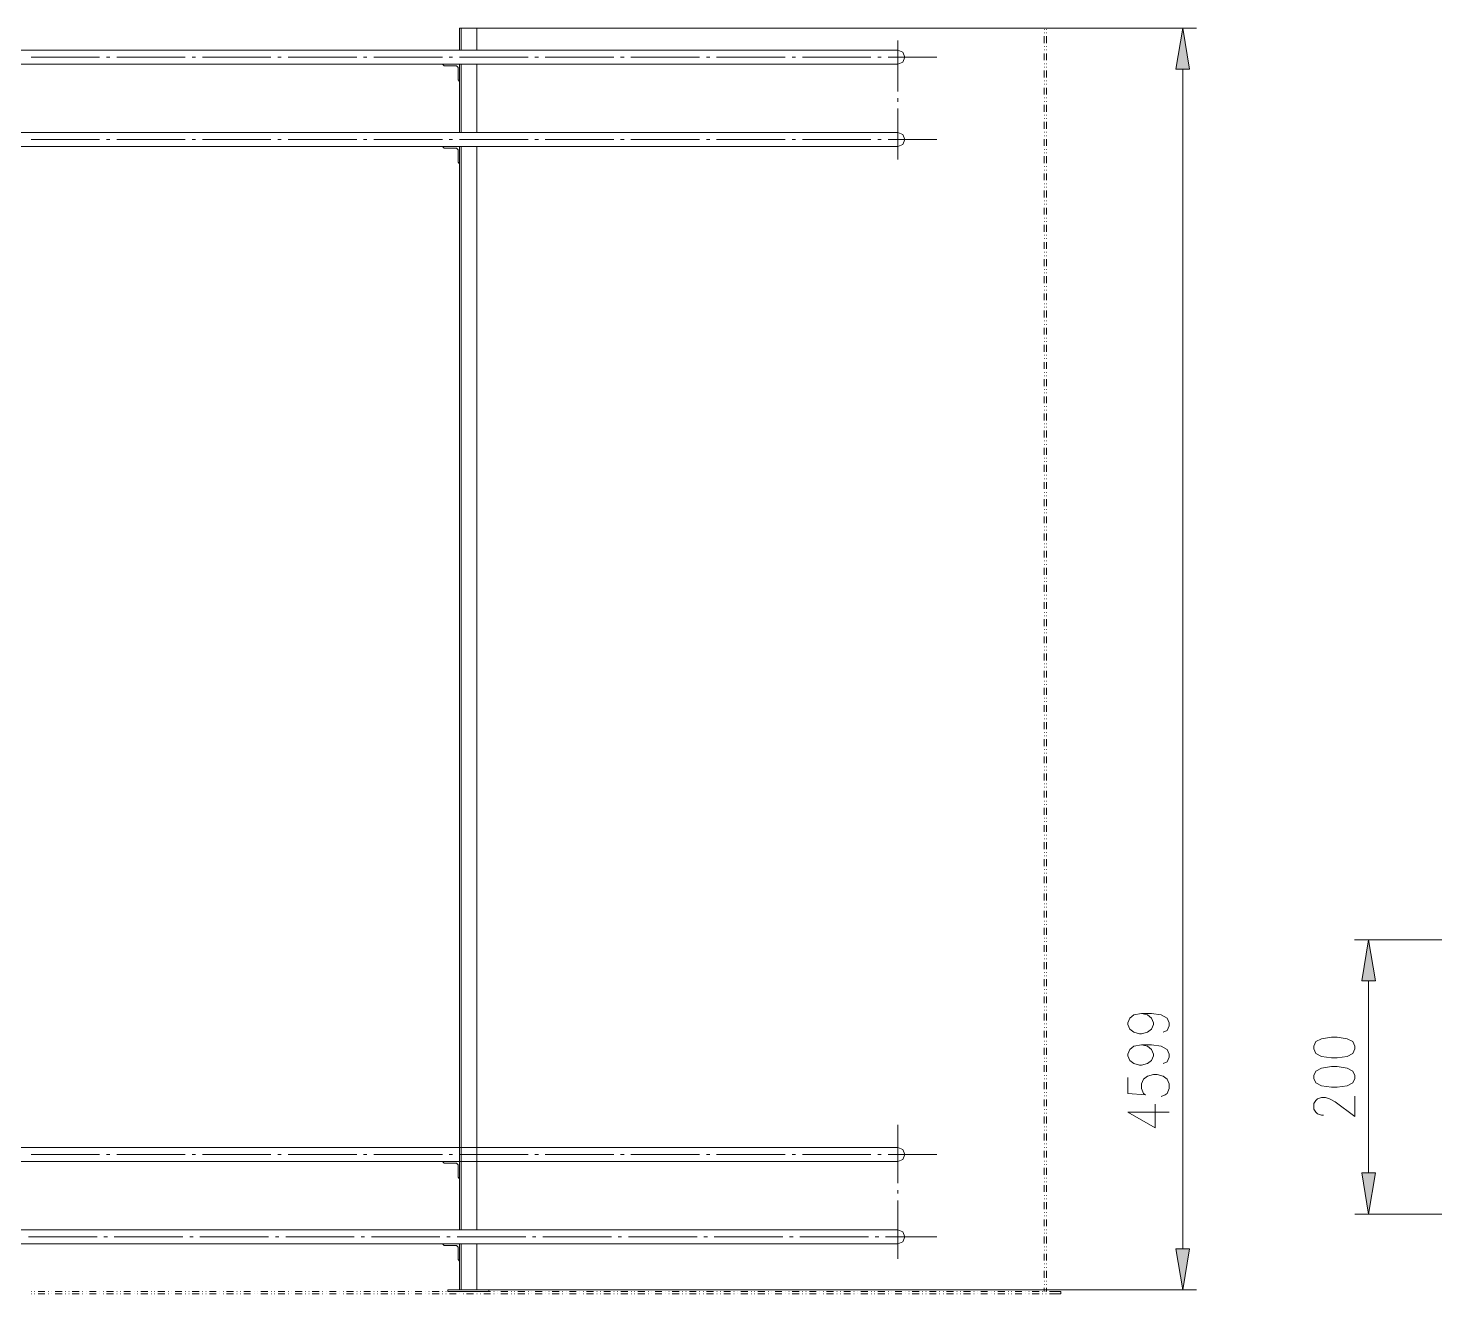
# Model space of a CAD drawing. Header units: millimetres. Extents: x 0 to 829, y 0 to 586.
# Drawn here: x 303.1 to 404.2, y 446.6 to 537.5 of the extents above; entities that cross this region are included whole.
import ezdxf

# ---------------------------------------------------------------- set-up
doc = ezdxf.new("R2010")
doc.units = ezdxf.units.MM

msp = doc.modelspace()

# ---------------------------------------------------------------- hatches: boundary and pattern name
h = msp.add_hatch(color=0)
h.dxf.hatch_style = 2
h.paths.add_polyline_path([(385.624917, 534.578278), (386.118806, 537.538083), (386.609167, 534.578278)])
h = msp.add_hatch(color=0)
h.dxf.hatch_style = 2
h.paths.add_polyline_path([(398.988139, 469.060389), (399.4785, 472.020194), (399.972389, 469.060389)])
h = msp.add_hatch(color=0)
h.dxf.hatch_style = 2
h.paths.add_polyline_path([(398.988139, 455.259722), (399.4785, 452.299917), (399.972389, 455.259722)])
h = msp.add_hatch(color=0)
h.dxf.hatch_style = 2
h.paths.add_polyline_path([(385.624917, 449.80225), (386.118806, 446.845972), (386.609167, 449.80225)])

# ---------------------------------------------------------------- linework, layer by layer
at = {"color": 0, "lineweight": 0}
for points in [[(335.371722, 537.538083), (334.129944, 537.538083)], [(334.129944, 537.538083), (334.129944, 535.950583)], [(334.249889, 537.538083), (334.249889, 535.950583)], [(335.371722, 537.538083), (387.103056, 537.538083)], [(335.371722, 537.538083), (335.371722, 535.950583)], [(376.159889, 537.446361), (376.177528, 537.446361)], [(376.159889, 537.199417), (376.177528, 537.199417)], [(376.318639, 537.446361), (376.336278, 537.446361)], [(376.318639, 537.199417), (376.336278, 537.199417)], [(365.629472, 536.645556), (365.629472, 532.990778)], [(376.159889, 536.952472), (376.159889, 536.462111)], [(376.159889, 536.215167), (376.177528, 536.215167)], [(376.318639, 536.952472), (376.318639, 536.462111)], [(376.318639, 536.215167), (376.336278, 536.215167)], [(198.518639, 535.950583), (365.629472, 535.950583)], [(303.314806, 535.446111), (308.243111, 535.446111)], [(308.737, 535.446111), (308.983944, 535.446111)], [(309.474306, 535.446111), (314.406139, 535.446111)], [(314.900028, 535.446111), (315.143444, 535.446111)], [(315.637333, 535.446111), (320.565639, 535.446111)], [(321.059528, 535.446111), (321.306472, 535.446111)], [(321.800361, 535.446111), (326.728667, 535.446111)], [(327.222556, 535.446111), (327.4695, 535.446111)], [(327.963389, 535.446111), (332.891694, 535.446111)], [(333.385583, 535.446111), (333.629, 535.446111)], [(334.122889, 535.446111), (339.054722, 535.446111)], [(339.545083, 535.446111), (339.792028, 535.446111)], [(340.285917, 535.446111), (345.214222, 535.446111)], [(345.708111, 535.446111), (345.955056, 535.446111)], [(346.448944, 535.446111), (351.37725, 535.446111)], [(351.871139, 535.446111), (352.118083, 535.446111)], [(352.608444, 535.446111), (357.540278, 535.446111)], [(358.030639, 535.446111), (358.277583, 535.446111)], [(358.771472, 535.446111), (363.699778, 535.446111)], [(364.193667, 535.446111), (364.440611, 535.446111)], [(364.9345, 535.446111), (368.444639, 535.446111)], [(365.629472, 534.945167), (365.985778, 535.093333), (366.133944, 535.446111), (365.985778, 535.802417), (365.629472, 535.950583)], [(376.159889, 535.968222), (376.177528, 535.968222)], [(376.159889, 535.721278), (376.159889, 535.227389)], [(376.318639, 535.968222), (376.336278, 535.968222)], [(376.318639, 535.721278), (376.318639, 535.227389)], [(198.518639, 534.945167), (365.629472, 534.945167)], [(332.888167, 534.945167), (333.008111, 534.825222)], [(332.888167, 534.945167), (333.008111, 534.825222)], [(333.893583, 534.825222), (333.008111, 534.825222)], [(333.893583, 534.825222), (333.008111, 534.825222)], [(334.013528, 534.708806), (333.893583, 534.825222)], [(334.013528, 534.708806), (333.893583, 534.825222)], [(334.013528, 534.708806), (334.013528, 533.819806)], [(334.013528, 534.708806), (334.013528, 533.819806)], [(334.129944, 534.945167), (334.129944, 530.0345)], [(334.249889, 534.945167), (334.249889, 530.0345)], [(335.371722, 534.945167), (335.371722, 530.0345)], [(376.159889, 534.980444), (376.177528, 534.980444)], [(376.159889, 534.737028), (376.177528, 534.737028)], [(376.159889, 534.490083), (376.159889, 533.996194)], [(376.318639, 534.980444), (376.336278, 534.980444)], [(376.318639, 534.737028), (376.336278, 534.737028)], [(376.318639, 534.490083), (376.318639, 533.996194)], [(386.118806, 534.578278), (386.118806, 449.80225)], [(334.013528, 533.819806), (334.129944, 533.703389)], [(334.013528, 533.819806), (334.129944, 533.703389)], [(376.159889, 533.74925), (376.177528, 533.74925)], [(376.159889, 533.502306), (376.177528, 533.502306)], [(376.159889, 533.255361), (376.159889, 532.765)], [(376.318639, 533.74925), (376.336278, 533.74925)], [(376.318639, 533.502306), (376.336278, 533.502306)], [(376.318639, 533.255361), (376.318639, 532.765)], [(365.629472, 532.500417), (365.629472, 532.253472)], [(376.159889, 532.518056), (376.177528, 532.518056)], [(376.159889, 532.271111), (376.177528, 532.271111)], [(376.159889, 532.024167), (376.159889, 531.530278)], [(376.318639, 532.518056), (376.336278, 532.518056)], [(376.318639, 532.271111), (376.336278, 532.271111)], [(376.318639, 532.024167), (376.318639, 531.530278)], [(365.629472, 531.759583), (365.629472, 528.104806)], [(376.159889, 531.283333), (376.177528, 531.283333)], [(376.159889, 531.039917), (376.177528, 531.039917)], [(376.318639, 531.283333), (376.336278, 531.283333)], [(376.318639, 531.039917), (376.336278, 531.039917)], [(198.518639, 530.0345), (365.629472, 530.0345)], [(365.629472, 529.029083), (365.985778, 529.17725), (366.133944, 529.533556), (365.985778, 529.886333), (365.629472, 530.0345)], [(376.159889, 530.792972), (376.159889, 530.299083)], [(376.159889, 530.052139), (376.177528, 530.052139)], [(376.318639, 530.792972), (376.318639, 530.299083)], [(376.318639, 530.052139), (376.336278, 530.052139)], [(198.518639, 529.029083), (365.629472, 529.029083)], [(303.314806, 529.533556), (308.243111, 529.533556)], [(308.737, 529.533556), (308.983944, 529.533556)], [(309.474306, 529.533556), (314.406139, 529.533556)], [(314.900028, 529.533556), (315.143444, 529.533556)], [(315.637333, 529.533556), (320.565639, 529.533556)], [(321.059528, 529.533556), (321.306472, 529.533556)], [(321.800361, 529.533556), (326.728667, 529.533556)], [(327.222556, 529.533556), (327.4695, 529.533556)], [(327.963389, 529.533556), (332.891694, 529.533556)], [(332.888167, 529.029083), (333.008111, 528.912667)], [(333.385583, 529.533556), (333.629, 529.533556)], [(334.122889, 529.533556), (339.054722, 529.533556)], [(334.129944, 529.029083), (334.129944, 451.171028)], [(334.249889, 529.029083), (334.249889, 451.171028)], [(335.371722, 529.029083), (335.371722, 451.171028)], [(339.545083, 529.533556), (339.792028, 529.533556)], [(340.285917, 529.533556), (345.214222, 529.533556)], [(345.708111, 529.533556), (345.955056, 529.533556)], [(346.448944, 529.533556), (351.37725, 529.533556)], [(351.871139, 529.533556), (352.118083, 529.533556)], [(352.608444, 529.533556), (357.540278, 529.533556)], [(358.030639, 529.533556), (358.277583, 529.533556)], [(358.771472, 529.533556), (363.699778, 529.533556)], [(364.193667, 529.533556), (364.440611, 529.533556)], [(364.9345, 529.533556), (368.444639, 529.533556)], [(376.159889, 529.805194), (376.177528, 529.805194)], [(376.159889, 529.55825), (376.159889, 529.067889)], [(376.318639, 529.805194), (376.336278, 529.805194)], [(376.318639, 529.55825), (376.318639, 529.067889)], [(333.893583, 528.912667), (333.008111, 528.912667)], [(334.013528, 528.792722), (333.893583, 528.912667)], [(334.013528, 528.792722), (334.013528, 527.903722)], [(376.159889, 528.820944), (376.177528, 528.820944)], [(376.159889, 528.574), (376.177528, 528.574)], [(376.159889, 528.327056), (376.159889, 527.833167)], [(376.318639, 528.820944), (376.336278, 528.820944)], [(376.318639, 528.574), (376.336278, 528.574)], [(376.318639, 528.327056), (376.318639, 527.833167)], [(334.013528, 527.903722), (334.129944, 527.787306)], [(376.159889, 527.586222), (376.177528, 527.586222)], [(376.159889, 527.339278), (376.177528, 527.339278)], [(376.159889, 527.095861), (376.159889, 526.601972)], [(376.318639, 527.586222), (376.336278, 527.586222)], [(376.318639, 527.339278), (376.336278, 527.339278)], [(376.318639, 527.095861), (376.318639, 526.601972)], [(376.159889, 526.355028), (376.177528, 526.355028)], [(376.159889, 526.108083), (376.177528, 526.108083)], [(376.318639, 526.355028), (376.336278, 526.355028)], [(376.318639, 526.108083), (376.336278, 526.108083)], [(376.159889, 525.861139), (376.159889, 525.370778)], [(376.159889, 525.123833), (376.177528, 525.123833)], [(376.318639, 525.861139), (376.318639, 525.370778)], [(376.318639, 525.123833), (376.336278, 525.123833)], [(376.159889, 524.876889), (376.177528, 524.876889)], [(376.159889, 524.629944), (376.159889, 524.136056)], [(376.159889, 523.889111), (376.177528, 523.889111)], [(376.318639, 524.876889), (376.336278, 524.876889)], [(376.318639, 524.629944), (376.318639, 524.136056)], [(376.318639, 523.889111), (376.336278, 523.889111)], [(376.159889, 523.642167), (376.177528, 523.642167)], [(376.159889, 523.39875), (376.159889, 522.904861)], [(376.318639, 523.642167), (376.336278, 523.642167)], [(376.318639, 523.39875), (376.318639, 522.904861)], [(376.159889, 522.657917), (376.177528, 522.657917)], [(376.159889, 522.410972), (376.177528, 522.410972)], [(376.159889, 522.164028), (376.159889, 521.673667)], [(376.318639, 522.657917), (376.336278, 522.657917)], [(376.318639, 522.410972), (376.336278, 522.410972)], [(376.318639, 522.164028), (376.318639, 521.673667)], [(376.159889, 521.426722), (376.177528, 521.426722)], [(376.159889, 521.179778), (376.177528, 521.179778)], [(376.159889, 520.932833), (376.159889, 520.438944)], [(376.318639, 521.426722), (376.336278, 521.426722)], [(376.318639, 521.179778), (376.336278, 521.179778)], [(376.318639, 520.932833), (376.318639, 520.438944)], [(376.159889, 520.192), (376.177528, 520.192)], [(376.159889, 519.945056), (376.177528, 519.945056)], [(376.318639, 520.192), (376.336278, 520.192)], [(376.318639, 519.945056), (376.336278, 519.945056)], [(376.159889, 519.701639), (376.159889, 519.20775)], [(376.159889, 518.960806), (376.177528, 518.960806)], [(376.318639, 519.701639), (376.318639, 519.20775)], [(376.318639, 518.960806), (376.336278, 518.960806)], [(376.159889, 518.713861), (376.177528, 518.713861)], [(376.159889, 518.466917), (376.159889, 517.976556)], [(376.318639, 518.713861), (376.336278, 518.713861)], [(376.318639, 518.466917), (376.318639, 517.976556)], [(376.159889, 517.729611), (376.177528, 517.729611)], [(376.159889, 517.482667), (376.177528, 517.482667)], [(376.159889, 517.235722), (376.159889, 516.741833)], [(376.318639, 517.729611), (376.336278, 517.729611)], [(376.318639, 517.482667), (376.336278, 517.482667)], [(376.318639, 517.235722), (376.318639, 516.741833)], [(376.159889, 516.494889), (376.177528, 516.494889)], [(376.159889, 516.247944), (376.177528, 516.247944)], [(376.159889, 516.004528), (376.159889, 515.510639)], [(376.318639, 516.494889), (376.336278, 516.494889)], [(376.318639, 516.247944), (376.336278, 516.247944)], [(376.318639, 516.004528), (376.318639, 515.510639)], [(376.159889, 515.263694), (376.177528, 515.263694)], [(376.159889, 515.01675), (376.177528, 515.01675)], [(376.318639, 515.263694), (376.336278, 515.263694)], [(376.318639, 515.01675), (376.336278, 515.01675)], [(376.159889, 514.769806), (376.159889, 514.275917)], [(376.159889, 514.0325), (376.177528, 514.0325)], [(376.159889, 513.785556), (376.177528, 513.785556)], [(376.318639, 514.769806), (376.318639, 514.275917)], [(376.318639, 514.0325), (376.336278, 514.0325)], [(376.318639, 513.785556), (376.336278, 513.785556)], [(376.159889, 513.538611), (376.159889, 513.044722)], [(376.159889, 512.797778), (376.177528, 512.797778)], [(376.318639, 513.538611), (376.318639, 513.044722)], [(376.318639, 512.797778), (376.336278, 512.797778)], [(376.159889, 512.550833), (376.177528, 512.550833)], [(376.159889, 512.307417), (376.159889, 511.813528)], [(376.318639, 512.550833), (376.336278, 512.550833)], [(376.318639, 512.307417), (376.318639, 511.813528)], [(376.159889, 511.566583), (376.177528, 511.566583)], [(376.159889, 511.319639), (376.177528, 511.319639)], [(376.159889, 511.072694), (376.159889, 510.578806)], [(376.318639, 511.566583), (376.336278, 511.566583)], [(376.318639, 511.319639), (376.336278, 511.319639)], [(376.318639, 511.072694), (376.318639, 510.578806)], [(376.159889, 510.335389), (376.177528, 510.335389)], [(376.159889, 510.088444), (376.177528, 510.088444)], [(376.159889, 509.8415), (376.159889, 509.347611)], [(376.318639, 510.335389), (376.336278, 510.335389)], [(376.318639, 510.088444), (376.336278, 510.088444)], [(376.318639, 509.8415), (376.318639, 509.347611)], [(376.159889, 509.100667), (376.177528, 509.100667)], [(376.159889, 508.853722), (376.177528, 508.853722)], [(376.318639, 509.100667), (376.336278, 509.100667)], [(376.318639, 508.853722), (376.336278, 508.853722)], [(376.159889, 508.610306), (376.159889, 508.116417)], [(376.159889, 507.869472), (376.177528, 507.869472)], [(376.318639, 508.610306), (376.318639, 508.116417)], [(376.318639, 507.869472), (376.336278, 507.869472)], [(376.159889, 507.622528), (376.177528, 507.622528)], [(376.159889, 507.375583), (376.159889, 506.881694)], [(376.318639, 507.622528), (376.336278, 507.622528)], [(376.318639, 507.375583), (376.318639, 506.881694)], [(376.159889, 506.638278), (376.177528, 506.638278)], [(376.159889, 506.391333), (376.177528, 506.391333)], [(376.159889, 506.144389), (376.159889, 505.6505)], [(376.318639, 506.638278), (376.336278, 506.638278)], [(376.318639, 506.391333), (376.336278, 506.391333)], [(376.318639, 506.144389), (376.318639, 505.6505)], [(376.159889, 505.403556), (376.177528, 505.403556)], [(376.159889, 505.156611), (376.177528, 505.156611)], [(376.159889, 504.913194), (376.159889, 504.419306)], [(376.318639, 505.403556), (376.336278, 505.403556)], [(376.318639, 505.156611), (376.336278, 505.156611)], [(376.318639, 504.913194), (376.318639, 504.419306)], [(376.159889, 504.172361), (376.177528, 504.172361)], [(376.159889, 503.925417), (376.177528, 503.925417)], [(376.159889, 503.678472), (376.159889, 503.184583)], [(376.318639, 504.172361), (376.336278, 504.172361)], [(376.318639, 503.925417), (376.336278, 503.925417)], [(376.318639, 503.678472), (376.318639, 503.184583)], [(376.159889, 502.941167), (376.177528, 502.941167)], [(376.159889, 502.694222), (376.177528, 502.694222)], [(376.318639, 502.941167), (376.336278, 502.941167)], [(376.318639, 502.694222), (376.336278, 502.694222)], [(376.159889, 502.447278), (376.159889, 501.953389)], [(376.159889, 501.706444), (376.177528, 501.706444)], [(376.318639, 502.447278), (376.318639, 501.953389)], [(376.318639, 501.706444), (376.336278, 501.706444)], [(376.159889, 501.4595), (376.177528, 501.4595)], [(376.159889, 501.212556), (376.159889, 500.722194)], [(376.318639, 501.4595), (376.336278, 501.4595)], [(376.318639, 501.212556), (376.318639, 500.722194)], [(376.159889, 500.47525), (376.177528, 500.47525)], [(376.159889, 500.228306), (376.177528, 500.228306)], [(376.159889, 499.981361), (376.159889, 499.487472)], [(376.318639, 500.47525), (376.336278, 500.47525)], [(376.318639, 500.228306), (376.336278, 500.228306)], [(376.318639, 499.981361), (376.318639, 499.487472)], [(376.159889, 499.244056), (376.177528, 499.244056)], [(376.159889, 498.997111), (376.177528, 498.997111)], [(376.159889, 498.750167), (376.159889, 498.256278)], [(376.318639, 499.244056), (376.336278, 499.244056)], [(376.318639, 498.997111), (376.336278, 498.997111)], [(376.318639, 498.750167), (376.318639, 498.256278)], [(376.159889, 498.009333), (376.177528, 498.009333)], [(376.159889, 497.762389), (376.177528, 497.762389)], [(376.318639, 498.009333), (376.336278, 498.009333)], [(376.318639, 497.762389), (376.336278, 497.762389)], [(376.159889, 497.515444), (376.159889, 497.025083)], [(376.159889, 496.778139), (376.177528, 496.778139)], [(376.318639, 497.515444), (376.318639, 497.025083)], [(376.318639, 496.778139), (376.336278, 496.778139)], [(376.159889, 496.531194), (376.177528, 496.531194)], [(376.159889, 496.28425), (376.159889, 495.790361)], [(376.318639, 496.531194), (376.336278, 496.531194)], [(376.318639, 496.28425), (376.318639, 495.790361)], [(376.159889, 495.546944), (376.177528, 495.546944)], [(376.159889, 495.3), (376.177528, 495.3)], [(376.159889, 495.053056), (376.159889, 494.559167)], [(376.318639, 495.546944), (376.336278, 495.546944)], [(376.318639, 495.3), (376.336278, 495.3)], [(376.318639, 495.053056), (376.318639, 494.559167)], [(376.159889, 494.312222), (376.177528, 494.312222)], [(376.159889, 494.065278), (376.177528, 494.065278)], [(376.159889, 493.818333), (376.159889, 493.327972)], [(376.318639, 494.312222), (376.336278, 494.312222)], [(376.318639, 494.065278), (376.336278, 494.065278)], [(376.318639, 493.818333), (376.318639, 493.327972)], [(376.159889, 493.081028), (376.177528, 493.081028)], [(376.159889, 492.834083), (376.177528, 492.834083)], [(376.159889, 492.587139), (376.159889, 492.09325)], [(376.318639, 493.081028), (376.336278, 493.081028)], [(376.318639, 492.834083), (376.336278, 492.834083)], [(376.318639, 492.587139), (376.318639, 492.09325)], [(376.159889, 491.849833), (376.177528, 491.849833)], [(376.159889, 491.602889), (376.177528, 491.602889)], [(376.318639, 491.849833), (376.336278, 491.849833)], [(376.318639, 491.602889), (376.336278, 491.602889)], [(376.159889, 491.355944), (376.159889, 490.862056)], [(376.159889, 490.615111), (376.177528, 490.615111)], [(376.318639, 491.355944), (376.318639, 490.862056)], [(376.318639, 490.615111), (376.336278, 490.615111)], [(376.159889, 490.368167), (376.177528, 490.368167)], [(376.159889, 490.121222), (376.159889, 489.630861)], [(376.318639, 490.368167), (376.336278, 490.368167)], [(376.318639, 490.121222), (376.318639, 489.630861)], [(376.159889, 489.383917), (376.177528, 489.383917)], [(376.159889, 489.136972), (376.177528, 489.136972)], [(376.159889, 488.890028), (376.159889, 488.396139)], [(376.318639, 489.383917), (376.336278, 489.383917)], [(376.318639, 489.136972), (376.336278, 489.136972)], [(376.318639, 488.890028), (376.318639, 488.396139)], [(376.159889, 488.149194), (376.177528, 488.149194)], [(376.159889, 487.905778), (376.177528, 487.905778)], [(376.159889, 487.658833), (376.159889, 487.164944)], [(376.318639, 488.149194), (376.336278, 488.149194)], [(376.318639, 487.905778), (376.336278, 487.905778)], [(376.318639, 487.658833), (376.318639, 487.164944)], [(376.159889, 486.918), (376.177528, 486.918)], [(376.159889, 486.671056), (376.177528, 486.671056)], [(376.318639, 486.918), (376.336278, 486.918)], [(376.318639, 486.671056), (376.336278, 486.671056)], [(376.159889, 486.424111), (376.159889, 485.93375)], [(376.159889, 485.686806), (376.177528, 485.686806)], [(376.318639, 486.424111), (376.318639, 485.93375)], [(376.318639, 485.686806), (376.336278, 485.686806)], [(376.159889, 485.439861), (376.177528, 485.439861)], [(376.159889, 485.192917), (376.159889, 484.699028)], [(376.159889, 484.452083), (376.177528, 484.452083)], [(376.318639, 485.439861), (376.336278, 485.439861)], [(376.318639, 485.192917), (376.318639, 484.699028)], [(376.318639, 484.452083), (376.336278, 484.452083)], [(376.159889, 484.208667), (376.177528, 484.208667)], [(376.159889, 483.961722), (376.159889, 483.467833)], [(376.318639, 484.208667), (376.336278, 484.208667)], [(376.318639, 483.961722), (376.318639, 483.467833)], [(376.159889, 483.220889), (376.177528, 483.220889)], [(376.159889, 482.973944), (376.177528, 482.973944)], [(376.159889, 482.727), (376.159889, 482.236639)], [(376.318639, 483.220889), (376.336278, 483.220889)], [(376.318639, 482.973944), (376.336278, 482.973944)], [(376.318639, 482.727), (376.318639, 482.236639)], [(376.159889, 481.989694), (376.177528, 481.989694)], [(376.159889, 481.74275), (376.177528, 481.74275)], [(376.159889, 481.495806), (376.159889, 481.001917)], [(376.318639, 481.989694), (376.336278, 481.989694)], [(376.318639, 481.74275), (376.336278, 481.74275)], [(376.318639, 481.495806), (376.318639, 481.001917)], [(376.159889, 480.754972), (376.177528, 480.754972)], [(376.159889, 480.511556), (376.177528, 480.511556)], [(376.318639, 480.754972), (376.336278, 480.754972)], [(376.318639, 480.511556), (376.336278, 480.511556)], [(376.159889, 480.264611), (376.159889, 479.770722)], [(376.159889, 479.523778), (376.177528, 479.523778)], [(376.318639, 480.264611), (376.318639, 479.770722)], [(376.318639, 479.523778), (376.336278, 479.523778)], [(376.159889, 479.276833), (376.177528, 479.276833)], [(376.159889, 479.029889), (376.159889, 478.539528)], [(376.318639, 479.276833), (376.336278, 479.276833)], [(376.318639, 479.029889), (376.318639, 478.539528)], [(376.159889, 478.292583), (376.177528, 478.292583)], [(376.159889, 478.045639), (376.177528, 478.045639)], [(376.159889, 477.798694), (376.159889, 477.304806)], [(376.318639, 478.292583), (376.336278, 478.292583)], [(376.318639, 478.045639), (376.336278, 478.045639)], [(376.318639, 477.798694), (376.318639, 477.304806)], [(376.159889, 477.057861), (376.177528, 477.057861)], [(376.159889, 476.814444), (376.177528, 476.814444)], [(376.159889, 476.5675), (376.159889, 476.073611)], [(376.318639, 477.057861), (376.336278, 477.057861)], [(376.318639, 476.814444), (376.336278, 476.814444)], [(376.318639, 476.5675), (376.318639, 476.073611)], [(376.159889, 475.826667), (376.177528, 475.826667)], [(376.159889, 475.579722), (376.177528, 475.579722)], [(376.318639, 475.826667), (376.336278, 475.826667)], [(376.318639, 475.579722), (376.336278, 475.579722)], [(376.159889, 475.332778), (376.159889, 474.842417)], [(376.159889, 474.595472), (376.177528, 474.595472)], [(376.159889, 474.348528), (376.177528, 474.348528)], [(376.318639, 475.332778), (376.318639, 474.842417)], [(376.318639, 474.595472), (376.336278, 474.595472)], [(376.318639, 474.348528), (376.336278, 474.348528)], [(376.159889, 474.101583), (376.159889, 473.607694)], [(376.159889, 473.36075), (376.177528, 473.36075)], [(376.318639, 474.101583), (376.318639, 473.607694)], [(376.318639, 473.36075), (376.336278, 473.36075)], [(376.159889, 473.117333), (376.177528, 473.117333)], [(376.159889, 472.870389), (376.159889, 472.3765)], [(376.318639, 473.117333), (376.336278, 473.117333)], [(376.318639, 472.870389), (376.318639, 472.3765)], [(376.159889, 472.129556), (376.177528, 472.129556)], [(376.159889, 471.882611), (376.177528, 471.882611)], [(376.159889, 471.635667), (376.159889, 471.145306)], [(376.318639, 472.129556), (376.336278, 472.129556)], [(376.318639, 471.882611), (376.336278, 471.882611)], [(376.318639, 471.635667), (376.318639, 471.145306)], [(398.476611, 472.020194), (401.588111, 472.020194)], [(406.586972, 472.020194), (398.49425, 472.020194)], [(402.078472, 472.020194), (402.325417, 472.020194)], [(402.819306, 472.020194), (407.747611, 472.020194)], [(376.159889, 470.898361), (376.177528, 470.898361)], [(376.159889, 470.651417), (376.177528, 470.651417)], [(376.159889, 470.404472), (376.159889, 469.910583)], [(376.318639, 470.898361), (376.336278, 470.898361)], [(376.318639, 470.651417), (376.336278, 470.651417)], [(376.318639, 470.404472), (376.318639, 469.910583)], [(376.159889, 469.663639), (376.177528, 469.663639)], [(376.159889, 469.420222), (376.177528, 469.420222)], [(376.318639, 469.663639), (376.336278, 469.663639)], [(376.318639, 469.420222), (376.336278, 469.420222)], [(376.159889, 469.173278), (376.159889, 468.679389)], [(376.159889, 468.432444), (376.177528, 468.432444)], [(376.318639, 469.173278), (376.318639, 468.679389)], [(376.318639, 468.432444), (376.336278, 468.432444)], [(399.4785, 469.060389), (399.4785, 455.259722)], [(376.159889, 468.1855), (376.177528, 468.1855)], [(376.159889, 467.938556), (376.159889, 467.448194)], [(376.318639, 468.1855), (376.336278, 468.1855)], [(376.318639, 467.938556), (376.318639, 467.448194)], [(376.159889, 467.20125), (376.177528, 467.20125)], [(376.159889, 466.954306), (376.177528, 466.954306)], [(376.159889, 466.707361), (376.159889, 466.213472)], [(376.318639, 467.20125), (376.336278, 467.20125)], [(376.318639, 466.954306), (376.336278, 466.954306)], [(376.318639, 466.707361), (376.318639, 466.213472)], [(383.159, 466.725), (383.582333, 466.612111), (383.864556, 466.389861), (384.005667, 466.051194), (384.005667, 465.938306), (383.864556, 465.599639), (383.582333, 465.373861), (383.159, 465.260972), (383.017889, 465.260972), (382.594556, 465.373861), (382.315861, 465.599639), (382.17475, 465.938306), (382.17475, 466.051194), (382.315861, 466.389861), (382.594556, 466.612111), (383.159, 466.725), (383.864556, 466.725), (384.566583, 466.612111), (384.989917, 466.389861), (385.131028, 466.051194), (385.131028, 465.825417), (384.989917, 465.48675), (384.707694, 465.373861)], [(376.159889, 465.966528), (376.177528, 465.966528)], [(376.159889, 465.723111), (376.177528, 465.723111)], [(376.159889, 465.476167), (376.159889, 464.982278)], [(376.318639, 465.966528), (376.336278, 465.966528)], [(376.318639, 465.723111), (376.336278, 465.723111)], [(376.318639, 465.476167), (376.318639, 464.982278)], [(376.159889, 464.735333), (376.177528, 464.735333)], [(376.159889, 464.488389), (376.177528, 464.488389)], [(376.159889, 464.241444), (376.159889, 463.751083)], [(376.318639, 464.735333), (376.336278, 464.735333)], [(376.318639, 464.488389), (376.336278, 464.488389)], [(376.318639, 464.241444), (376.318639, 463.751083)], [(383.159, 464.474278), (383.582333, 464.361389), (383.864556, 464.135611), (384.005667, 463.796944), (384.005667, 463.684056), (383.864556, 463.345389), (383.582333, 463.119611), (383.159, 463.006722), (383.017889, 463.006722), (382.594556, 463.119611), (382.315861, 463.345389), (382.17475, 463.684056), (382.17475, 463.796944), (382.315861, 464.135611), (382.594556, 464.361389), (383.159, 464.474278), (383.864556, 464.474278), (384.566583, 464.361389), (384.989917, 464.135611), (385.131028, 463.796944), (385.131028, 463.571167), (384.989917, 463.2325), (384.707694, 463.119611)], [(376.159889, 463.504139), (376.177528, 463.504139)], [(376.159889, 463.257194), (376.177528, 463.257194)], [(376.318639, 463.504139), (376.336278, 463.504139)], [(376.318639, 463.257194), (376.336278, 463.257194)], [(376.159889, 463.01025), (376.159889, 462.516361)], [(376.159889, 462.269417), (376.177528, 462.269417)], [(376.318639, 463.01025), (376.318639, 462.516361)], [(376.318639, 462.269417), (376.336278, 462.269417)], [(382.17475, 462.107139), (382.17475, 460.97825), (383.441222, 460.868889), (383.300111, 460.97825), (383.159, 461.316917), (383.159, 461.655583), (383.300111, 461.99425), (383.582333, 462.220028), (384.005667, 462.332917), (384.287889, 462.332917), (384.707694, 462.220028), (384.989917, 461.99425), (385.131028, 461.655583), (385.131028, 461.316917), (384.989917, 460.97825), (384.848806, 460.868889), (384.566583, 460.756)], [(376.159889, 462.022472), (376.177528, 462.022472)], [(376.159889, 461.779056), (376.159889, 461.285167)], [(376.318639, 462.022472), (376.336278, 462.022472)], [(376.318639, 461.779056), (376.318639, 461.285167)], [(376.159889, 461.038222), (376.177528, 461.038222)], [(376.159889, 460.791278), (376.177528, 460.791278)], [(376.159889, 460.544333), (376.159889, 460.053972)], [(376.318639, 461.038222), (376.336278, 461.038222)], [(376.318639, 460.791278), (376.336278, 460.791278)], [(376.318639, 460.544333), (376.318639, 460.053972)], [(382.17475, 459.627111), (384.146778, 458.50175), (384.146778, 460.191556)], [(396.24, 459.411917), (396.098889, 459.411917), (395.816667, 459.51775), (395.675556, 459.623583), (395.534444, 459.83525), (395.534444, 460.258583), (395.675556, 460.47025), (395.816667, 460.576083), (396.098889, 460.681917), (396.381111, 460.681917), (396.663333, 460.576083), (397.086667, 460.364417), (398.49425, 459.306083), (398.49425, 460.78775)], [(376.159889, 459.807028), (376.177528, 459.807028)], [(376.159889, 459.560083), (376.177528, 459.560083)], [(376.159889, 459.313139), (376.159889, 458.81925)], [(376.318639, 459.807028), (376.336278, 459.807028)], [(376.318639, 459.560083), (376.336278, 459.560083)], [(376.318639, 459.313139), (376.318639, 458.81925)], [(382.17475, 459.627111), (385.131028, 459.627111)], [(365.629472, 458.716944), (365.629472, 454.518889)], [(376.159889, 458.572306), (376.177528, 458.572306)], [(376.159889, 458.325361), (376.177528, 458.325361)], [(376.318639, 458.572306), (376.336278, 458.572306)], [(376.318639, 458.325361), (376.336278, 458.325361)], [(376.159889, 458.081944), (376.159889, 457.588056)], [(376.159889, 457.341111), (376.177528, 457.341111)], [(376.318639, 458.081944), (376.318639, 457.588056)], [(376.318639, 457.341111), (376.336278, 457.341111)], [(198.518639, 457.087111), (365.629472, 457.087111)], [(303.314806, 456.586167), (308.243111, 456.586167)], [(308.737, 456.586167), (308.983944, 456.586167)], [(309.474306, 456.586167), (314.406139, 456.586167)], [(314.900028, 456.586167), (315.143444, 456.586167)], [(315.637333, 456.586167), (320.565639, 456.586167)], [(321.059528, 456.586167), (321.306472, 456.586167)], [(321.800361, 456.586167), (326.728667, 456.586167)], [(327.222556, 456.586167), (327.4695, 456.586167)], [(327.963389, 456.586167), (332.891694, 456.586167)], [(333.385583, 456.586167), (333.629, 456.586167)], [(334.122889, 456.586167), (339.054722, 456.586167)], [(339.545083, 456.586167), (339.792028, 456.586167)], [(340.285917, 456.586167), (345.214222, 456.586167)], [(345.708111, 456.586167), (345.955056, 456.586167)], [(346.448944, 456.586167), (351.37725, 456.586167)], [(351.871139, 456.586167), (352.118083, 456.586167)], [(352.608444, 456.586167), (357.540278, 456.586167)], [(358.030639, 456.586167), (358.277583, 456.586167)], [(358.771472, 456.586167), (363.699778, 456.586167)], [(364.193667, 456.586167), (364.440611, 456.586167)], [(364.9345, 456.586167), (368.444639, 456.586167)], [(365.629472, 456.081694), (365.985778, 456.229861), (366.133944, 456.586167), (365.985778, 456.942472), (365.629472, 457.087111)], [(376.159889, 457.094167), (376.177528, 457.094167)], [(376.159889, 456.847222), (376.159889, 456.356861)], [(376.318639, 457.094167), (376.336278, 457.094167)], [(376.318639, 456.847222), (376.318639, 456.356861)], [(198.518639, 456.081694), (365.629472, 456.081694)], [(332.888167, 456.081694), (333.008111, 455.965278)], [(333.893583, 455.965278), (333.008111, 455.965278)], [(334.013528, 455.845333), (333.893583, 455.965278)], [(334.013528, 455.845333), (334.013528, 454.959861)], [(376.159889, 456.109917), (376.177528, 456.109917)], [(376.159889, 455.862972), (376.177528, 455.862972)], [(376.159889, 455.616028), (376.159889, 455.122139)], [(376.318639, 456.109917), (376.336278, 456.109917)], [(376.318639, 455.862972), (376.336278, 455.862972)], [(376.318639, 455.616028), (376.318639, 455.122139)], [(334.013528, 454.959861), (334.129944, 454.839917)], [(376.159889, 454.875194), (376.177528, 454.875194)], [(376.159889, 454.62825), (376.177528, 454.62825)], [(376.159889, 454.384833), (376.159889, 453.890944)], [(376.318639, 454.875194), (376.336278, 454.875194)], [(376.318639, 454.62825), (376.336278, 454.62825)], [(376.318639, 454.384833), (376.318639, 453.890944)], [(365.629472, 454.025), (365.629472, 453.778056)], [(365.629472, 453.287694), (365.629472, 449.089639)], [(376.159889, 453.644), (376.177528, 453.644)], [(376.159889, 453.397056), (376.177528, 453.397056)], [(376.159889, 453.150111), (376.159889, 452.65975)], [(376.318639, 453.644), (376.336278, 453.644)], [(376.318639, 453.397056), (376.336278, 453.397056)], [(376.318639, 453.150111), (376.318639, 452.65975)], [(376.159889, 452.412806), (376.177528, 452.412806)], [(376.159889, 452.165861), (376.177528, 452.165861)], [(376.318639, 452.412806), (376.336278, 452.412806)], [(376.318639, 452.165861), (376.336278, 452.165861)], [(431.038, 452.299917), (398.49425, 452.299917)], [(198.518639, 451.171028), (365.629472, 451.171028)], [(365.629472, 450.165611), (365.985778, 450.313778), (366.133944, 450.670083), (365.985778, 451.026389), (365.629472, 451.171028)], [(376.159889, 451.918917), (376.159889, 451.425028)], [(376.159889, 451.178083), (376.177528, 451.178083)], [(376.318639, 451.918917), (376.318639, 451.425028)], [(376.318639, 451.178083), (376.336278, 451.178083)], [(198.518639, 450.165611), (365.629472, 450.165611)], [(303.138417, 450.670083), (308.066722, 450.670083)], [(308.560611, 450.670083), (308.807556, 450.670083)], [(309.301444, 450.670083), (314.22975, 450.670083)], [(314.723639, 450.670083), (314.970583, 450.670083)], [(315.460944, 450.670083), (320.392778, 450.670083)], [(320.886667, 450.670083), (321.130083, 450.670083)], [(321.623972, 450.670083), (326.552278, 450.670083)], [(327.046167, 450.670083), (327.293111, 450.670083)], [(327.787, 450.670083), (332.715306, 450.670083)], [(332.888167, 450.165611), (333.008111, 450.049194)], [(333.209194, 450.670083), (333.456139, 450.670083)], [(333.950028, 450.670083), (338.878333, 450.670083)], [(334.129944, 450.165611), (334.129944, 446.845972)], [(334.249889, 450.165611), (334.249889, 446.845972)], [(335.371722, 450.165611), (335.371722, 446.845972)], [(339.372222, 450.670083), (339.615639, 450.670083)], [(340.109528, 450.670083), (345.041361, 450.670083)], [(345.531722, 450.670083), (345.778667, 450.670083)], [(346.272556, 450.670083), (351.200861, 450.670083)], [(351.69475, 450.670083), (351.941694, 450.670083)], [(352.435583, 450.670083), (357.363889, 450.670083)], [(357.857778, 450.670083), (358.104722, 450.670083)], [(358.595083, 450.670083), (363.526917, 450.670083)], [(364.017278, 450.670083), (364.264222, 450.670083)], [(364.758111, 450.670083), (368.444639, 450.670083)], [(376.159889, 450.931139), (376.177528, 450.931139)], [(376.159889, 450.687722), (376.159889, 450.193833)], [(376.318639, 450.931139), (376.336278, 450.931139)], [(376.318639, 450.687722), (376.318639, 450.193833)], [(333.893583, 450.049194), (333.008111, 450.049194)], [(334.013528, 449.92925), (333.893583, 450.049194)], [(334.013528, 449.92925), (334.013528, 449.043778)], [(376.159889, 449.946889), (376.177528, 449.946889)], [(376.159889, 449.699944), (376.177528, 449.699944)], [(376.159889, 449.453), (376.159889, 448.962639)], [(376.318639, 449.946889), (376.336278, 449.946889)], [(376.318639, 449.699944), (376.336278, 449.699944)], [(376.318639, 449.453), (376.318639, 448.962639)], [(334.013528, 449.043778), (334.129944, 448.923833)], [(376.159889, 448.715694), (376.177528, 448.715694)], [(376.159889, 448.46875), (376.177528, 448.46875)], [(376.159889, 448.221806), (376.159889, 447.727917)], [(376.318639, 448.715694), (376.336278, 448.715694)], [(376.318639, 448.46875), (376.336278, 448.46875)], [(376.318639, 448.221806), (376.318639, 447.727917)], [(376.159889, 447.480972), (376.177528, 447.480972)], [(376.159889, 447.234028), (376.177528, 447.234028)], [(376.318639, 447.480972), (376.336278, 447.480972)], [(376.318639, 447.234028), (376.336278, 447.234028)], [(303.325389, 446.726028), (303.343028, 446.726028)], [(303.325389, 446.567278), (303.343028, 446.567278)], [(303.572333, 446.726028), (303.589972, 446.726028)], [(303.572333, 446.567278), (303.589972, 446.567278)], [(303.819278, 446.726028), (304.313167, 446.726028)], [(303.819278, 446.567278), (304.313167, 446.567278)], [(304.560111, 446.726028), (304.57775, 446.726028)], [(304.560111, 446.567278), (304.57775, 446.567278)], [(304.803528, 446.726028), (304.821167, 446.726028)], [(304.803528, 446.567278), (304.821167, 446.567278)], [(305.050472, 446.726028), (305.544361, 446.726028)], [(305.050472, 446.567278), (305.544361, 446.567278)], [(305.791306, 446.726028), (305.808944, 446.726028)], [(305.791306, 446.567278), (305.808944, 446.567278)], [(306.03825, 446.726028), (306.055889, 446.726028)], [(306.03825, 446.567278), (306.055889, 446.567278)], [(306.285194, 446.726028), (306.775556, 446.726028)], [(306.285194, 446.567278), (306.775556, 446.567278)], [(307.0225, 446.726028), (307.040139, 446.726028)], [(307.0225, 446.567278), (307.040139, 446.567278)], [(307.269444, 446.726028), (307.287083, 446.726028)], [(307.269444, 446.567278), (307.287083, 446.567278)], [(307.516389, 446.726028), (308.010278, 446.726028)], [(307.516389, 446.567278), (308.010278, 446.567278)], [(308.257222, 446.726028), (308.274861, 446.726028)], [(308.257222, 446.567278), (308.274861, 446.567278)], [(308.500639, 446.726028), (308.518278, 446.726028)], [(308.500639, 446.567278), (308.518278, 446.567278)], [(308.747583, 446.726028), (309.241472, 446.726028)], [(308.747583, 446.567278), (309.241472, 446.567278)], [(309.488417, 446.726028), (309.506056, 446.726028)], [(309.488417, 446.567278), (309.506056, 446.567278)], [(309.735361, 446.726028), (309.753, 446.726028)], [(309.735361, 446.567278), (309.753, 446.567278)], [(309.982306, 446.726028), (310.472667, 446.726028)], [(309.982306, 446.567278), (310.472667, 446.567278)], [(310.719611, 446.726028), (310.73725, 446.726028)], [(310.719611, 446.567278), (310.73725, 446.567278)], [(310.966556, 446.726028), (310.984194, 446.726028)], [(310.966556, 446.567278), (310.984194, 446.567278)], [(311.2135, 446.726028), (311.707389, 446.726028)], [(311.2135, 446.567278), (311.707389, 446.567278)], [(311.954333, 446.726028), (311.971972, 446.726028)], [(311.954333, 446.567278), (311.971972, 446.567278)], [(312.19775, 446.726028), (312.215389, 446.726028)], [(312.19775, 446.567278), (312.215389, 446.567278)], [(312.444694, 446.726028), (312.938583, 446.726028)], [(312.444694, 446.567278), (312.938583, 446.567278)], [(313.185528, 446.726028), (313.203167, 446.726028)], [(313.185528, 446.567278), (313.203167, 446.567278)], [(313.432472, 446.726028), (313.450111, 446.726028)], [(313.432472, 446.567278), (313.450111, 446.567278)], [(313.679417, 446.726028), (314.169778, 446.726028)], [(313.679417, 446.567278), (314.169778, 446.567278)], [(314.416722, 446.726028), (314.434361, 446.726028)], [(314.416722, 446.567278), (314.434361, 446.567278)], [(314.663667, 446.726028), (314.681306, 446.726028)], [(314.663667, 446.567278), (314.681306, 446.567278)], [(314.910611, 446.726028), (315.4045, 446.726028)], [(314.910611, 446.567278), (315.4045, 446.567278)], [(315.651444, 446.726028), (315.669083, 446.726028)], [(315.651444, 446.567278), (315.669083, 446.567278)], [(315.894861, 446.726028), (315.9125, 446.726028)], [(315.894861, 446.567278), (315.9125, 446.567278)], [(316.141806, 446.726028), (316.635694, 446.726028)], [(316.141806, 446.567278), (316.635694, 446.567278)], [(316.882639, 446.726028), (316.900278, 446.726028)], [(316.882639, 446.567278), (316.900278, 446.567278)], [(317.129583, 446.726028), (317.147222, 446.726028)], [(317.129583, 446.567278), (317.147222, 446.567278)], [(317.376528, 446.726028), (317.866889, 446.726028)], [(317.376528, 446.567278), (317.866889, 446.567278)], [(318.113833, 446.726028), (318.131472, 446.726028)], [(318.113833, 446.567278), (318.131472, 446.567278)], [(318.360778, 446.726028), (318.378417, 446.726028)], [(318.360778, 446.567278), (318.378417, 446.567278)], [(318.607722, 446.726028), (319.101611, 446.726028)], [(318.607722, 446.567278), (319.101611, 446.567278)], [(319.348556, 446.726028), (319.366194, 446.726028)], [(319.348556, 446.567278), (319.366194, 446.567278)], [(319.591972, 446.726028), (319.609611, 446.726028)], [(319.591972, 446.567278), (319.609611, 446.567278)], [(319.838917, 446.726028), (320.332806, 446.726028)], [(319.838917, 446.567278), (320.332806, 446.567278)], [(320.57975, 446.726028), (320.597389, 446.726028)], [(320.57975, 446.567278), (320.597389, 446.567278)], [(320.826694, 446.726028), (320.844333, 446.726028)], [(320.826694, 446.567278), (320.844333, 446.567278)], [(321.073639, 446.726028), (321.564, 446.726028)], [(321.073639, 446.567278), (321.564, 446.567278)], [(321.810944, 446.726028), (321.828583, 446.726028)], [(321.810944, 446.567278), (321.828583, 446.567278)], [(322.057889, 446.726028), (322.075528, 446.726028)], [(322.057889, 446.567278), (322.075528, 446.567278)], [(322.304833, 446.726028), (322.798722, 446.726028)], [(322.304833, 446.567278), (322.798722, 446.567278)], [(323.045667, 446.726028), (323.063306, 446.726028)], [(323.045667, 446.567278), (323.063306, 446.567278)], [(323.289083, 446.726028), (323.306722, 446.726028)], [(323.289083, 446.567278), (323.306722, 446.567278)], [(323.536028, 446.726028), (324.029917, 446.726028)], [(323.536028, 446.567278), (324.029917, 446.567278)], [(324.276861, 446.726028), (324.2945, 446.726028)], [(324.276861, 446.567278), (324.2945, 446.567278)], [(324.523806, 446.726028), (324.541444, 446.726028)], [(324.523806, 446.567278), (324.541444, 446.567278)], [(324.77075, 446.726028), (325.261111, 446.726028)], [(324.77075, 446.567278), (325.261111, 446.567278)], [(325.508056, 446.726028), (325.525694, 446.726028)], [(325.508056, 446.567278), (325.525694, 446.567278)], [(325.755, 446.726028), (325.772639, 446.726028)], [(325.755, 446.567278), (325.772639, 446.567278)], [(326.001944, 446.726028), (326.495833, 446.726028)], [(326.001944, 446.567278), (326.495833, 446.567278)], [(326.742778, 446.726028), (326.760417, 446.726028)], [(326.742778, 446.567278), (326.760417, 446.567278)], [(326.989722, 446.726028), (327.007361, 446.726028)], [(326.989722, 446.567278), (327.007361, 446.567278)], [(327.233139, 446.726028), (327.727028, 446.726028)], [(327.233139, 446.567278), (327.727028, 446.567278)], [(327.973972, 446.726028), (327.991611, 446.726028)], [(327.973972, 446.567278), (327.991611, 446.567278)], [(328.220917, 446.726028), (328.238556, 446.726028)], [(328.220917, 446.567278), (328.238556, 446.567278)], [(328.467861, 446.726028), (328.958222, 446.726028)], [(328.467861, 446.567278), (328.958222, 446.567278)], [(329.205167, 446.726028), (329.222806, 446.726028)], [(329.205167, 446.567278), (329.222806, 446.567278)], [(329.452111, 446.726028), (329.46975, 446.726028)], [(329.452111, 446.567278), (329.46975, 446.567278)], [(329.699056, 446.726028), (330.192944, 446.726028)], [(329.699056, 446.567278), (330.192944, 446.567278)], [(330.439889, 446.726028), (330.457528, 446.726028)], [(330.439889, 446.567278), (330.457528, 446.567278)], [(330.686833, 446.726028), (330.704472, 446.726028)], [(330.686833, 446.567278), (330.704472, 446.567278)], [(330.93025, 446.726028), (331.424139, 446.726028)], [(330.93025, 446.567278), (331.424139, 446.567278)], [(331.671083, 446.726028), (331.688722, 446.726028)], [(331.671083, 446.567278), (331.688722, 446.567278)], [(331.918028, 446.726028), (331.935667, 446.726028)], [(331.918028, 446.567278), (331.935667, 446.567278)], [(332.164972, 446.726028), (332.655333, 446.726028)], [(332.164972, 446.567278), (332.655333, 446.567278)], [(332.902278, 446.726028), (332.919917, 446.726028)], [(332.902278, 446.567278), (332.919917, 446.567278)], [(333.149222, 446.726028), (333.166861, 446.726028)], [(333.149222, 446.567278), (333.166861, 446.567278)], [(336.2325, 446.845972), (333.272694, 446.845972)], [(333.272694, 446.845972), (333.272694, 446.726028)], [(336.2325, 446.726028), (333.272694, 446.726028)], [(333.396167, 446.726028), (333.890056, 446.726028)], [(333.396167, 446.567278), (333.890056, 446.567278)], [(334.137, 446.726028), (334.154639, 446.726028)], [(334.137, 446.567278), (334.154639, 446.567278)], [(334.383944, 446.726028), (334.401583, 446.726028)], [(334.383944, 446.567278), (334.401583, 446.567278)], [(334.627361, 446.726028), (335.12125, 446.726028)], [(334.627361, 446.567278), (335.12125, 446.567278)], [(335.368194, 446.726028), (335.385833, 446.726028)], [(335.368194, 446.567278), (335.385833, 446.567278)], [(335.615139, 446.726028), (335.632778, 446.726028)], [(335.615139, 446.567278), (335.632778, 446.567278)], [(335.862083, 446.726028), (336.352444, 446.726028)], [(335.862083, 446.567278), (336.352444, 446.567278)], [(336.2325, 446.845972), (387.103056, 446.845972)], [(336.2325, 446.845972), (336.2325, 446.726028)], [(336.599389, 446.726028), (336.617028, 446.726028)], [(336.599389, 446.567278), (336.617028, 446.567278)], [(336.846333, 446.726028), (336.863972, 446.726028)], [(336.846333, 446.567278), (336.863972, 446.567278)], [(337.093278, 446.726028), (337.587167, 446.726028)], [(337.093278, 446.567278), (337.587167, 446.567278)], [(337.834111, 446.726028), (337.85175, 446.726028)], [(337.834111, 446.567278), (337.85175, 446.567278)], [(338.081056, 446.726028), (338.098694, 446.726028)], [(338.081056, 446.567278), (338.098694, 446.567278)], [(338.324472, 446.726028), (338.818361, 446.726028)], [(338.324472, 446.567278), (338.818361, 446.567278)], [(339.065306, 446.726028), (339.082944, 446.726028)], [(339.065306, 446.567278), (339.082944, 446.567278)], [(339.31225, 446.726028), (339.329889, 446.726028)], [(339.31225, 446.567278), (339.329889, 446.567278)], [(339.559194, 446.726028), (340.053083, 446.726028)], [(339.559194, 446.567278), (340.053083, 446.567278)], [(340.2965, 446.726028), (340.314139, 446.726028)], [(340.2965, 446.567278), (340.314139, 446.567278)], [(340.543444, 446.726028), (340.561083, 446.726028)], [(340.543444, 446.567278), (340.561083, 446.567278)], [(340.790389, 446.726028), (341.284278, 446.726028)], [(340.790389, 446.567278), (341.284278, 446.567278)], [(341.531222, 446.726028), (341.548861, 446.726028)], [(341.531222, 446.567278), (341.548861, 446.567278)], [(341.778167, 446.726028), (341.795806, 446.726028)], [(341.778167, 446.567278), (341.795806, 446.567278)], [(342.021583, 446.726028), (342.515472, 446.726028)], [(342.021583, 446.567278), (342.515472, 446.567278)], [(342.762417, 446.726028), (342.780056, 446.726028)], [(342.762417, 446.567278), (342.780056, 446.567278)], [(343.009361, 446.726028), (343.027, 446.726028)], [(343.009361, 446.567278), (343.027, 446.567278)], [(343.256306, 446.726028), (343.750194, 446.726028)], [(343.256306, 446.567278), (343.750194, 446.567278)], [(343.993611, 446.726028), (344.01125, 446.726028)], [(343.993611, 446.567278), (344.01125, 446.567278)], [(344.240556, 446.726028), (344.258194, 446.726028)], [(344.240556, 446.567278), (344.258194, 446.567278)], [(344.4875, 446.726028), (344.981389, 446.726028)], [(344.4875, 446.567278), (344.981389, 446.567278)], [(345.228333, 446.726028), (345.245972, 446.726028)], [(345.228333, 446.567278), (345.245972, 446.567278)], [(345.475278, 446.726028), (345.492917, 446.726028)], [(345.475278, 446.567278), (345.492917, 446.567278)], [(345.718694, 446.726028), (346.212583, 446.726028)], [(345.718694, 446.567278), (346.212583, 446.567278)], [(346.459528, 446.726028), (346.477167, 446.726028)], [(346.459528, 446.567278), (346.477167, 446.567278)], [(346.706472, 446.726028), (346.724111, 446.726028)], [(346.706472, 446.567278), (346.724111, 446.567278)], [(346.953417, 446.726028), (347.447306, 446.726028)], [(346.953417, 446.567278), (347.447306, 446.567278)], [(347.690722, 446.726028), (347.708361, 446.726028)], [(347.690722, 446.567278), (347.708361, 446.567278)], [(347.937667, 446.726028), (347.955306, 446.726028)], [(347.937667, 446.567278), (347.955306, 446.567278)], [(348.184611, 446.726028), (348.6785, 446.726028)], [(348.184611, 446.567278), (348.6785, 446.567278)], [(348.925444, 446.726028), (348.943083, 446.726028)], [(348.925444, 446.567278), (348.943083, 446.567278)], [(349.172389, 446.726028), (349.190028, 446.726028)], [(349.172389, 446.567278), (349.190028, 446.567278)], [(349.415806, 446.726028), (349.909694, 446.726028)], [(349.415806, 446.567278), (349.909694, 446.567278)], [(350.156639, 446.726028), (350.174278, 446.726028)], [(350.156639, 446.567278), (350.174278, 446.567278)], [(350.403583, 446.726028), (350.421222, 446.726028)], [(350.403583, 446.567278), (350.421222, 446.567278)], [(350.650528, 446.726028), (351.144417, 446.726028)], [(350.650528, 446.567278), (351.144417, 446.567278)], [(351.387833, 446.726028), (351.405472, 446.726028)], [(351.387833, 446.567278), (351.405472, 446.567278)], [(351.634778, 446.726028), (351.652417, 446.726028)], [(351.634778, 446.567278), (351.652417, 446.567278)], [(351.881722, 446.726028), (352.375611, 446.726028)], [(351.881722, 446.567278), (352.375611, 446.567278)], [(352.622556, 446.726028), (352.640194, 446.726028)], [(352.622556, 446.567278), (352.640194, 446.567278)], [(352.8695, 446.726028), (352.887139, 446.726028)], [(352.8695, 446.567278), (352.887139, 446.567278)], [(353.116444, 446.726028), (353.606806, 446.726028)], [(353.116444, 446.567278), (353.606806, 446.567278)], [(353.85375, 446.726028), (353.871389, 446.726028)], [(353.85375, 446.567278), (353.871389, 446.567278)], [(354.100694, 446.726028), (354.118333, 446.726028)], [(354.100694, 446.567278), (354.118333, 446.567278)], [(354.347639, 446.726028), (354.841528, 446.726028)], [(354.347639, 446.567278), (354.841528, 446.567278)], [(355.084944, 446.726028), (355.102583, 446.726028)], [(355.084944, 446.567278), (355.102583, 446.567278)], [(355.331889, 446.726028), (355.349528, 446.726028)], [(355.331889, 446.567278), (355.349528, 446.567278)], [(355.578833, 446.726028), (356.072722, 446.726028)], [(355.578833, 446.567278), (356.072722, 446.567278)], [(356.319667, 446.726028), (356.337306, 446.726028)], [(356.319667, 446.567278), (356.337306, 446.567278)], [(356.566611, 446.726028), (356.58425, 446.726028)], [(356.566611, 446.567278), (356.58425, 446.567278)], [(356.813556, 446.726028), (357.303917, 446.726028)], [(356.813556, 446.567278), (357.303917, 446.567278)], [(357.550861, 446.726028), (357.5685, 446.726028)], [(357.550861, 446.567278), (357.5685, 446.567278)], [(357.797806, 446.726028), (357.815444, 446.726028)], [(357.797806, 446.567278), (357.815444, 446.567278)], [(358.04475, 446.726028), (358.538639, 446.726028)], [(358.04475, 446.567278), (358.538639, 446.567278)], [(358.782056, 446.726028), (358.799694, 446.726028)], [(358.782056, 446.567278), (358.799694, 446.567278)], [(359.029, 446.726028), (359.046639, 446.726028)], [(359.029, 446.567278), (359.046639, 446.567278)], [(359.275944, 446.726028), (359.769833, 446.726028)], [(359.275944, 446.567278), (359.769833, 446.567278)], [(360.016778, 446.726028), (360.034417, 446.726028)], [(360.016778, 446.567278), (360.034417, 446.567278)], [(360.263722, 446.726028), (360.281361, 446.726028)], [(360.263722, 446.567278), (360.281361, 446.567278)], [(360.510667, 446.726028), (361.001028, 446.726028)], [(360.510667, 446.567278), (361.001028, 446.567278)], [(361.247972, 446.726028), (361.265611, 446.726028)], [(361.247972, 446.567278), (361.265611, 446.567278)], [(361.494917, 446.726028), (361.512556, 446.726028)], [(361.494917, 446.567278), (361.512556, 446.567278)], [(361.741861, 446.726028), (362.23575, 446.726028)], [(361.741861, 446.567278), (362.23575, 446.567278)], [(362.479167, 446.726028), (362.496806, 446.726028)], [(362.479167, 446.567278), (362.496806, 446.567278)], [(362.726111, 446.726028), (362.74375, 446.726028)], [(362.726111, 446.567278), (362.74375, 446.567278)], [(362.973056, 446.726028), (363.466944, 446.726028)], [(362.973056, 446.567278), (363.466944, 446.567278)], [(363.713889, 446.726028), (363.731528, 446.726028)], [(363.713889, 446.567278), (363.731528, 446.567278)], [(363.960833, 446.726028), (363.978472, 446.726028)], [(363.960833, 446.567278), (363.978472, 446.567278)], [(364.207778, 446.726028), (364.698139, 446.726028)], [(364.207778, 446.567278), (364.698139, 446.567278)], [(364.945083, 446.726028), (364.962722, 446.726028)], [(364.945083, 446.567278), (364.962722, 446.567278)], [(365.192028, 446.726028), (365.209667, 446.726028)], [(365.192028, 446.567278), (365.209667, 446.567278)], [(365.438972, 446.726028), (365.932861, 446.726028)], [(365.438972, 446.567278), (365.932861, 446.567278)], [(366.179806, 446.726028), (366.197444, 446.726028)], [(366.179806, 446.567278), (366.197444, 446.567278)], [(366.423222, 446.726028), (366.440861, 446.726028)], [(366.423222, 446.567278), (366.440861, 446.567278)], [(366.670167, 446.726028), (367.164056, 446.726028)], [(366.670167, 446.567278), (367.164056, 446.567278)], [(367.411, 446.726028), (367.428639, 446.726028)], [(367.411, 446.567278), (367.428639, 446.567278)], [(367.657944, 446.726028), (367.675583, 446.726028)], [(367.657944, 446.567278), (367.675583, 446.567278)], [(367.904889, 446.726028), (368.39525, 446.726028)], [(367.904889, 446.567278), (368.39525, 446.567278)], [(368.642194, 446.726028), (368.659833, 446.726028)], [(368.642194, 446.567278), (368.659833, 446.567278)], [(368.889139, 446.726028), (368.906778, 446.726028)], [(368.889139, 446.567278), (368.906778, 446.567278)], [(369.136083, 446.726028), (369.629972, 446.726028)], [(369.136083, 446.567278), (369.629972, 446.567278)], [(369.876917, 446.726028), (369.894556, 446.726028)], [(369.876917, 446.567278), (369.894556, 446.567278)], [(370.120333, 446.726028), (370.137972, 446.726028)], [(370.120333, 446.567278), (370.137972, 446.567278)], [(370.367278, 446.726028), (370.861167, 446.726028)], [(370.367278, 446.567278), (370.861167, 446.567278)], [(371.108111, 446.726028), (371.12575, 446.726028)], [(371.108111, 446.567278), (371.12575, 446.567278)], [(371.355056, 446.726028), (371.372694, 446.726028)], [(371.355056, 446.567278), (371.372694, 446.567278)], [(371.602, 446.726028), (372.092361, 446.726028)], [(371.602, 446.567278), (372.092361, 446.567278)], [(372.339306, 446.726028), (372.356944, 446.726028)], [(372.339306, 446.567278), (372.356944, 446.567278)], [(372.58625, 446.726028), (372.603889, 446.726028)], [(372.58625, 446.567278), (372.603889, 446.567278)], [(372.833194, 446.726028), (373.327083, 446.726028)], [(372.833194, 446.567278), (373.327083, 446.567278)], [(373.574028, 446.726028), (373.591667, 446.726028)], [(373.574028, 446.567278), (373.591667, 446.567278)], [(373.817444, 446.726028), (373.835083, 446.726028)], [(373.817444, 446.567278), (373.835083, 446.567278)], [(374.064389, 446.726028), (374.558278, 446.726028)], [(374.064389, 446.567278), (374.558278, 446.567278)], [(374.805222, 446.726028), (374.822861, 446.726028)], [(374.805222, 446.567278), (374.822861, 446.567278)], [(375.052167, 446.726028), (375.069806, 446.726028)], [(375.052167, 446.567278), (375.069806, 446.567278)], [(375.299111, 446.726028), (375.789472, 446.726028)], [(375.299111, 446.567278), (375.789472, 446.567278)], [(376.036417, 446.726028), (376.054056, 446.726028)], [(376.036417, 446.567278), (376.054056, 446.567278)], [(376.159889, 446.990611), (376.159889, 446.726028)], [(376.283361, 446.726028), (376.301, 446.726028)], [(376.283361, 446.567278), (376.301, 446.567278)], [(376.318639, 446.990611), (376.318639, 446.726028)], [(376.530306, 446.726028), (377.345222, 446.726028)], [(376.530306, 446.567278), (377.345222, 446.567278)], [(377.345222, 446.726028), (377.345222, 446.567278)]]:
    msp.add_lwpolyline(points, dxfattribs=at)
for points in [[(385.624917, 534.578278), (386.118806, 537.538083), (386.609167, 534.578278)], [(398.988139, 469.060389), (399.4785, 472.020194), (399.972389, 469.060389)], [(395.534444, 464.167361), (395.675556, 463.849861), (396.098889, 463.638194), (396.804444, 463.532361), (397.227778, 463.532361), (397.929806, 463.638194), (398.353139, 463.849861), (398.49425, 464.167361), (398.49425, 464.379028), (398.353139, 464.696528), (397.929806, 464.904667), (397.227778, 465.0105), (396.804444, 465.0105), (396.098889, 464.904667), (395.675556, 464.696528), (395.534444, 464.379028)], [(395.534444, 462.054222), (395.675556, 461.736722), (396.098889, 461.525056), (396.804444, 461.419222), (397.227778, 461.419222), (397.929806, 461.525056), (398.353139, 461.736722), (398.49425, 462.054222), (398.49425, 462.265889), (398.353139, 462.583389), (397.929806, 462.795056), (397.227778, 462.897361), (396.804444, 462.897361), (396.098889, 462.795056), (395.675556, 462.583389), (395.534444, 462.265889)], [(398.988139, 455.259722), (399.4785, 452.299917), (399.972389, 455.259722)], [(385.624917, 449.80225), (386.118806, 446.845972), (386.609167, 449.80225)]]:
    msp.add_lwpolyline(points, close=True, dxfattribs=at)

doc.saveas('drawing.dxf')
